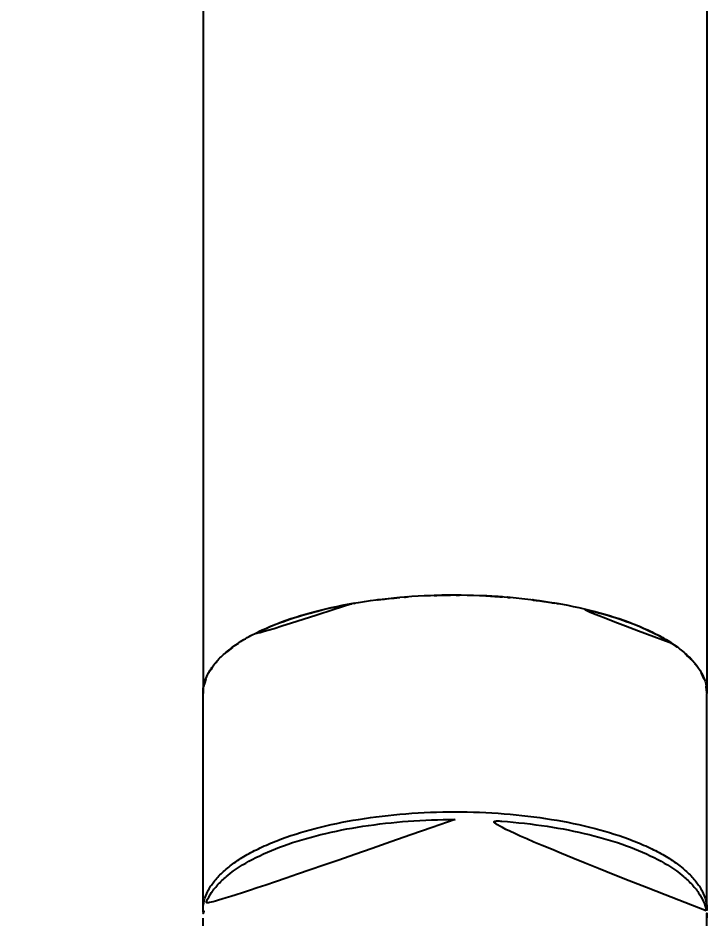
# Model space of a CAD drawing. Extents: x 16296660632 to 16296673174, y -37409619871 to -37409617131.
# Drawn here: x 16296672045.5 to 16296672087.8, y -37409617337.7 to -37409617282.3 of the extents above; entities that cross this region are included whole.
import ezdxf

# ---------------------------------------------------------------- set-up
doc = ezdxf.new("R2010")
doc.units = 0
doc.header["$LTSCALE"] = 10
doc.header["$MEASUREMENT"] = 0
doc.header["$PDMODE"] = 3
doc.header["$PDSIZE"] = -10
doc.layers.get('0').update_dxf_attribs({"linetype": 'CONTINUOUS'})
doc.layers.get('DEFPOINTS').update_dxf_attribs({"linetype": 'CONTINUOUS'})
doc.styles.add('Daelim Dimension', font='')
doc.styles.get('Daelim Dimension').set_extended_font_data('나눔고딕')
doc.dimstyles.new('DEFAULT', dxfattribs={"dimscale": 2, "dimtxt": 2, "dimasz": 2, "dimexe": 0, "dimexo": 2, "dimgap": 1, "dimtad": 1, "dimdec": 1, "dimzin": 9, "dimdsep": 46, "dimtxsty": 'Daelim Dimension', "dimcen": 0.5, "dimclrd": 252, "dimclre": 252, "dimclrt": 3, "dimadec": 1, "dimazin": 0, "dimtfac": 1, "dimtdec": 1, "dimtix": 1, "dimtmove": 0, "dimatfit": 3, "dimfxl": 1, "dimtolj": 1, "dimtzin": 1, "dimlwd": 9, "dimlwe": 9, "dimarcsym": 0})

# ---------------------------------------------------------------- blocks, each defined once
blk = doc.blocks.new('*D9')
at = {"color": 5, "lineweight": 9, "transparency": 16777216}
for p, q in [((16296672068.33774, -37409617232.832626), (16296672010.699921, -37409617232.832626)), ((16296672010.699921, -37409617236.832626), (16296672010.699921, -37409617493.371193)), ((16296672068.32852, -37409617497.371193), (16296672010.699921, -37409617497.371193))]:
    blk.add_line(p, q, dxfattribs=at)
at = {"color": 5, "transparency": 16777216}
for points in [[(16296672010.03326, -37409617236.832626), (16296672011.36659, -37409617236.832626), (16296672010.699921, -37409617232.832626)], [(16296672010.03326, -37409617493.371193), (16296672011.36659, -37409617493.371193), (16296672010.699921, -37409617497.371193)]]:
    blk.add_solid(points, dxfattribs=at)
at = {"layer": 'DEFPOINTS', "color": 0, "transparency": 16777216}
for p in [(16296672072.33774, -37409617232.832626), (16296672010.699921, -37409617497.371193), (16296672072.32852, -37409617497.371193)]:
    blk.add_point(p, dxfattribs=at)
at = {"color": 7, "transparency": 16777216, "insert": (16296671999.990339, -37409617365.101913), "char_height": 16, "attachment_point": 5, "rotation": 90, "style": 'Daelim Dimension'}
blk.add_mtext('\\A1;265', dxfattribs=at)

msp = doc.modelspace()

# ---------------------------------------------------------------- linework, layer by layer
at = {"color": 7, "linetype": 'Continuous'}
for p, q in [((16296672056.84428, -37409617256.871422), (16296672056.84428, -37409617323.852501)), ((16296672087.84156, -37409617256.871422), (16296672087.84156, -37409617323.852501)), ((16296672056.84292, -37409617337.183952), (16296672056.84292, -37409617323.838791)), ((16296672087.84292, -37409617337.183952), (16296672087.84292, -37409617323.838791)), ((16296672056.84292, -37409617447.327797), (16296672056.84292, -37409617337.652512)), ((16296672087.84292, -37409617447.325912), (16296672087.84292, -37409617337.652512))]:
    msp.add_line(p, q, dxfattribs=at)
for centre, radius, start, end in [((16296672072.33975, -37409617357.035896), 39.244607, 90.3924382, 94.2682951), ((16296672072.342991, -37409617357.191994), 39.400713, 89.604502, 90.395498), ((16296672072.35743, -37409617356.757294), 38.965924, 85.7179084, 89.6214404), ((16296672071.470341, -37409617349.503342), 31.657431, 99.5646567, 99.9742884), ((16296672072.220119, -37409617355.225647), 37.430485, 94.291856, 95.0194623), ((16296672072.465731, -37409617355.225662), 37.430487, 84.9805377, 85.708144), ((16296672073.2155, -37409617349.503372), 31.657463, 80.025604, 80.4353433), ((16296672063.707069, -37409617327.884804), 8.531942, 123.3936068, 126.0974598), ((16296672081.08242, -37409617327.735367), 8.350139, 53.8733345, 56.6358245), ((16296672059.626619, -37409617337.182037), 2.783682, 180.0848037, 185.4232881), ((16296672085.05275, -37409617337.181427), 2.790144, 354.5244612, 359.8832857), ((16296672059.25371, -37409617337.654907), 2.410762, 169.4043981, 179.9431728), ((16296672085.432301, -37409617337.654892), 2.41059, 0.0568272, 10.5769324)]:
    msp.add_arc(centre, radius, start, end, dxfattribs=at)
for points, knots in [([(16296672056.84293, -37409617323.838417), (16296672056.842939, -37409617323.638809), (16296672056.89609, -37409617323.227814), (16296672057.129129, -37409617322.628548), (16296672057.50976, -37409617322.046562), (16296672058.031219, -37409617321.485878), (16296672058.688101, -37409617320.950027), (16296672059.474131, -37409617320.442642), (16296672060.382339, -37409617319.96804), (16296672061.79421, -37409617319.363701), (16296672063.80888, -37409617318.733177), (16296672066.467859, -37409617318.188133), (16296672069.348841, -37409617317.852287), (16296672072.34292, -37409617317.738823), (16296672075.337, -37409617317.852287), (16296672078.217991, -37409617318.188133), (16296672080.87697, -37409617318.733177), (16296672082.89164, -37409617319.363701), (16296672084.303499, -37409617319.96804), (16296672085.21172, -37409617320.442642), (16296672085.997749, -37409617320.950027), (16296672086.654631, -37409617321.485878), (16296672087.17609, -37409617322.046562), (16296672087.556721, -37409617322.628548), (16296672087.789761, -37409617323.227814), (16296672087.842911, -37409617323.638809), (16296672087.84292, -37409617323.838417)], [0, 0, 0, 0, 0.016872346, 0.034604413, 0.053913274, 0.075302829, 0.099081214, 0.125389864, 0.154253216, 0.185599737, 0.255104175, 0.332238922, 0.414738171, 0.499999996, 0.585261823, 0.667761074, 0.744895822, 0.814400261, 0.845746782, 0.874610134, 0.900918784, 0.92469717, 0.946086725, 0.965395587, 0.983127655, 1, 1, 1, 1]), ([(16296672065.987061, -37409617318.324387), (16296672065.28767, -37409617318.447403), (16296672063.94948, -37409617318.729263), (16296672062.06921, -37409617319.283203), (16296672060.425421, -37409617319.94101), (16296672059.445419, -37409617320.474998), (16296672059.011209, -37409617320.761398)], [0, 0, 0, 0, 0.286583291, 0.551339335, 0.790080339, 1, 1, 1, 1]), ([(16296672068.94519, -37409617317.938713), (16296672068.71209, -37409617317.95919), (16296672067.79726, -37409617318.048302), (16296672066.885731, -37409617318.172142), (16296672066.2101, -37409617318.285988)], [0, 0, 0, 0, 0.254580021, 1, 1, 1, 1]), ([(16296672078.4757, -37409617318.285988), (16296672078.253599, -37409617318.248558), (16296672077.34564, -37409617318.105423), (16296672076.43191, -37409617317.999443), (16296672075.740669, -37409617317.938721)], [0, 0, 0, 0, 0.245053002, 1, 1, 1, 1]), ([(16296672085.674641, -37409617320.761398), (16296672085.240431, -37409617320.474998), (16296672084.260429, -37409617319.941017), (16296672082.61665, -37409617319.283203), (16296672080.73638, -37409617318.729263), (16296672079.39819, -37409617318.447403), (16296672078.698811, -37409617318.324402)], [0, 0, 0, 0, 0.2099197, 0.448660706, 0.71341673, 1, 1, 1, 1]), ([(16296672058.680389, -37409617320.990852), (16296672058.58901, -37409617321.057587), (16296672058.25058, -37409617321.316093), (16296672057.934771, -37409617321.605629), (16296672057.72538, -37409617321.837967)], [0, 0, 0, 0, 0.265660835, 1, 1, 1, 1]), ([(16296672086.96047, -37409617321.837967), (16296672086.893459, -37409617321.763618), (16296672086.598459, -37409617321.456047), (16296672086.26861, -37409617321.183037), (16296672086.00544, -37409617320.990837)], [0, 0, 0, 0, 0.234964403, 1, 1, 1, 1]), ([(16296672057.42807, -37409617322.204659), (16296672057.383499, -37409617322.266373), (16296672057.219999, -37409617322.507004), (16296672057.08555, -37409617322.768127), (16296672057.00979, -37409617322.969139)], [0, 0, 0, 0, 0.261656894, 1, 1, 1, 1]), ([(16296672057.72538, -37409617321.837967), (16296672057.698351, -37409617321.86795), (16296672057.59445, -37409617321.986183), (16296672057.49659, -37409617322.109772), (16296672057.42807, -37409617322.204659)], [0, 0, 0, 0, 0.256421599, 1, 1, 1, 1]), ([(16296672087.257771, -37409617322.204643), (16296672087.2353, -37409617322.173538), (16296672087.1413, -37409617322.047279), (16296672087.04015, -37409617321.926376), (16296672086.96047, -37409617321.837967)], [0, 0, 0, 0, 0.243792256, 1, 1, 1, 1]), ([(16296672087.676041, -37409617322.969116), (16296672087.651449, -37409617322.903847), (16296672087.538679, -37409617322.635422), (16296672087.38728, -37409617322.38398), (16296672087.257771, -37409617322.204643)], [0, 0, 0, 0, 0.239730948, 1, 1, 1, 1]), ([(16296672057.00979, -37409617322.969139), (16296672056.98402, -37409617323.037537), (16296672056.89389, -37409617323.30793), (16296672056.84901, -37409617323.593742), (16296672056.84483, -37409617323.805557)], [0, 0, 0, 0, 0.256524417, 1, 1, 1, 1]), ([(16296672087.841021, -37409617323.805557), (16296672087.83963, -37409617323.735489), (16296672087.821489, -37409617323.450867), (16296672087.751829, -37409617323.170197), (16296672087.676041, -37409617322.969116)], [0, 0, 0, 0, 0.245929474, 1, 1, 1, 1]), ([(16296672056.84296, -37409617337.183952), (16296672056.84293, -37409617336.984352), (16296672056.89595, -37409617336.573311), (16296672057.129, -37409617335.97406), (16296672057.509501, -37409617335.391991), (16296672058.03097, -37409617334.831322), (16296672058.68778, -37409617334.295403), (16296672059.473801, -37409617333.788002), (16296672060.38201, -37409617333.31337), (16296672061.793871, -37409617332.708969), (16296672063.80858, -37409617332.078407), (16296672066.46763, -37409617331.53331), (16296672069.348721, -37409617331.197441), (16296672072.34292, -37409617331.083961), (16296672075.33712, -37409617331.197441), (16296672078.21822, -37409617331.53331), (16296672080.87727, -37409617332.078407), (16296672082.89197, -37409617332.708969), (16296672084.303841, -37409617333.31337), (16296672085.212049, -37409617333.788002), (16296672085.99806, -37409617334.295403), (16296672086.654881, -37409617334.831322), (16296672087.17634, -37409617335.391991), (16296672087.556841, -37409617335.97406), (16296672087.7899, -37409617336.573311), (16296672087.84292, -37409617336.984352), (16296672087.84289, -37409617337.183952)], [0, 0, 0, 0, 0.016872213, 0.034604296, 0.053911979, 0.075301343, 0.099078562, 0.125386917, 0.154249721, 0.185595911, 0.255100312, 0.332235825, 0.414736457, 0.5, 0.585263542, 0.667764175, 0.744899688, 0.814404089, 0.845750278, 0.874613083, 0.900921438, 0.924698657, 0.946088021, 0.965395703, 0.983127787, 1, 1, 1, 1]), ([(16296672072.34292, -37409617331.590752), (16296672071.38048, -37409617331.590752), (16296672069.48317, -37409617331.659401), (16296672066.722139, -37409617331.966057), (16296672064.154289, -37409617332.46492), (16296672061.866159, -37409617333.138321), (16296672059.93425, -37409617333.962761), (16296672058.608919, -37409617334.792236), (16296672057.80666, -37409617335.522926), (16296672057.35997, -37409617336.065643), (16296672057.0434, -37409617336.625732), (16296672056.92008, -37409617337.018547), (16296672056.88406, -37409617337.211632)], [0, 0, 0, 0, 0.166885893, 0.328860275, 0.481241086, 0.619917244, 0.741648187, 0.844574686, 0.889076626, 0.929308189, 0.965941212, 1, 1, 1, 1]), ([(16296672087.801941, -37409617337.21241), (16296672087.76597, -37409617337.01931), (16296672087.642771, -37409617336.626457), (16296672087.32634, -37409617336.066307), (16296672086.87977, -37409617335.523537), (16296672086.077629, -37409617334.792763), (16296672084.75239, -37409617333.963158), (16296672082.82049, -37409617333.138603), (16296672080.532261, -37409617332.465088), (16296672077.964239, -37409617331.966133), (16296672075.202959, -37409617331.659416), (16296672073.30546, -37409617331.590752), (16296672072.34292, -37409617331.590752)], [0, 0, 0, 0, 0.034057414, 0.070687612, 0.110915574, 0.155413711, 0.258333374, 0.380060452, 0.518737209, 0.671122254, 0.833105156, 1, 1, 1, 1])]:
    msp.add_open_spline(points, degree=3, knots=knots, dxfattribs=at)

# ---------------------------------------------------------------- dimensions: what is measured, and where the dimension line sits
at = {"color": 5}
dim = msp.add_linear_dim(base=(16296672010.699921, -37409617497.371193), p1=(16296672072.33774, -37409617232.832626), p2=(16296672072.32852, -37409617497.371193), angle=90, dimstyle='DEFAULT', override={"dimtxt": 8, "dimdec": 0, "dimclrd": 5, "dimclre": 5, "dimclrt": 7}, dxfattribs=at)
dim.commit()
dim.dimension.update_dxf_attribs({"geometry": '*D9', "text_midpoint": (16296671999.990339, -37409617365.101913)})

doc.saveas('drawing.dxf')
